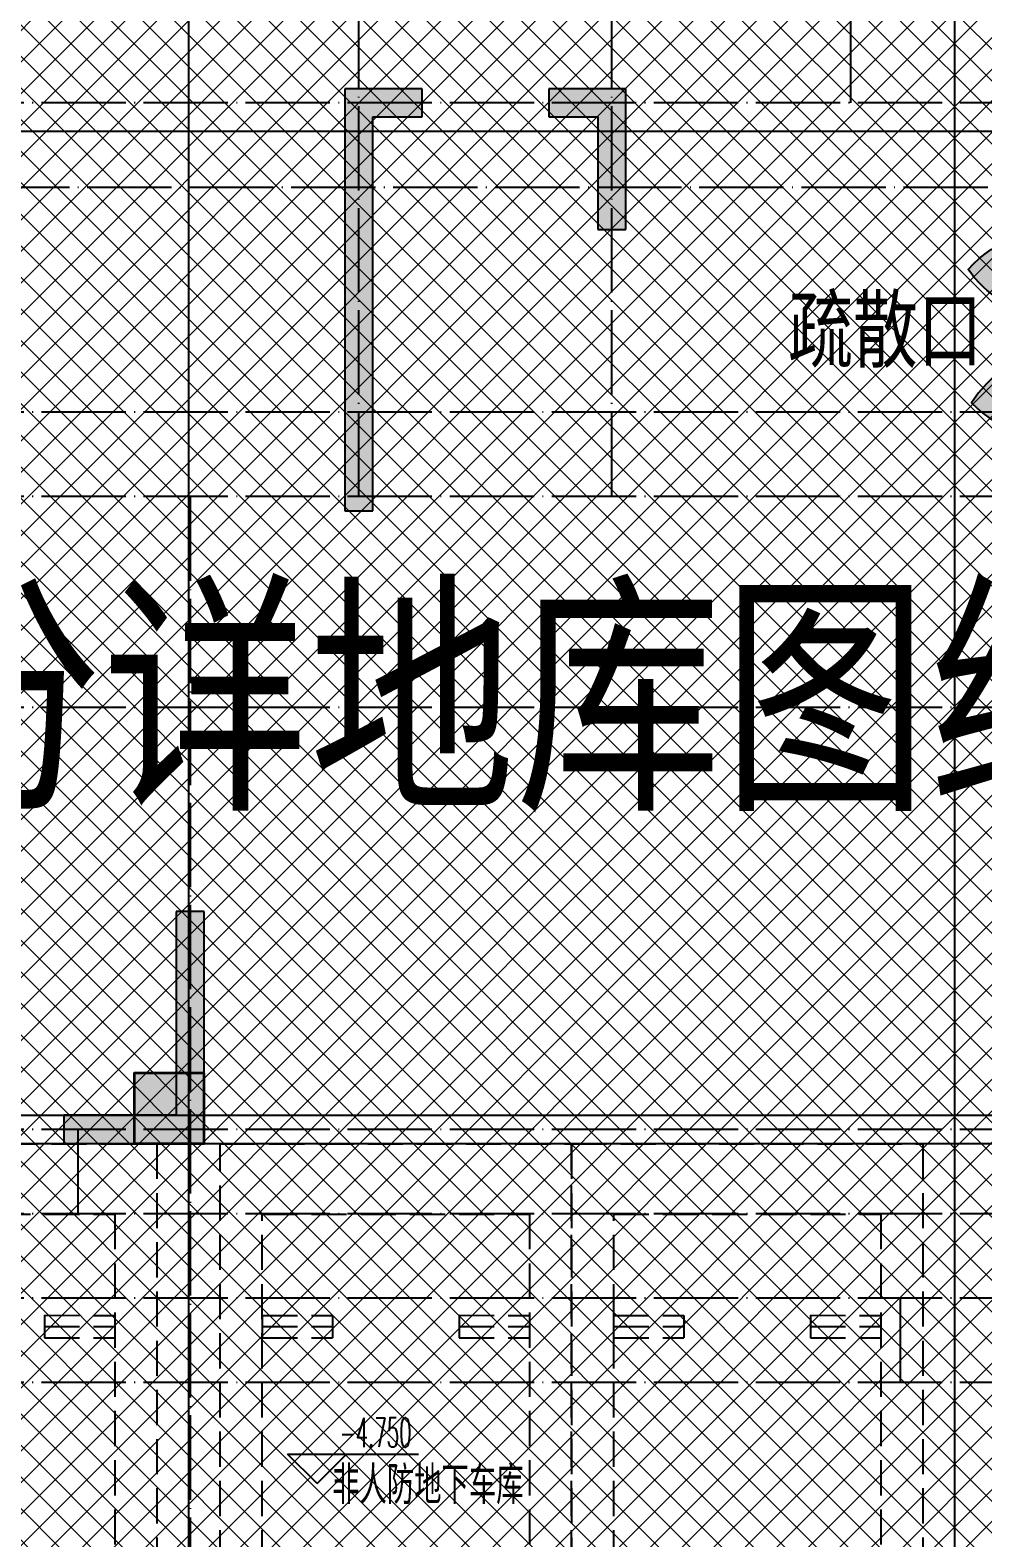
# Model space of a CAD drawing. Extents: x 27938 to 1507990, y 110129 to 923079.
# Drawn here: x 688271 to 695050, y 661256 to 671979 of the extents above; entities that cross this region are included whole.
import ezdxf
from ezdxf.xclip import XClip

# ---------------------------------------------------------------- set-up
doc = ezdxf.new("R2010")
doc.units = 0
doc.header["$LTSCALE"] = 1000
doc.header["$MEASUREMENT"] = 0
doc.header["$XCLIPFRAME"] = 0
doc.linetypes.add('DASH', pattern=[0.35, 0.25, -0.1])
doc.linetypes.add('DOTE', pattern=[2.4200000000000004, 2, -0.2, 0.02, -0.2])
for name, color, linetype in [('----建筑底图', 8, 'Continuous'), ('0-R疏散口', 20, 'Continuous'), ('COLUMN', 9, 'Continuous'), ('DIM_ELEV', 3, 'Continuous'), ('DOTE', 1, 'Continuous'), ('HS-A-停车位（标准）', 9, 'Continuous'), ('HS-A-墙-砖', 2, 'Continuous'), ('PUB_HATCH', 8, 'Continuous'), ('PUB_TEXT', 4, 'Continuous'), ('text', 7, 'Continuous'), ('疏散口', 20, 'Continuous')]:
    doc.layers.add(name, color=color, linetype=linetype)
doc.layers.add('填充', color=251, linetype='Continuous', lineweight=5)
doc.layers.add('砼柱', color=2, linetype='Continuous', lineweight=35)
doc.styles.add('-宋体', font='', dxfattribs={"width": 0.8})
doc.styles.add('_TCH_DIM', font='SIMPLEX.shx', dxfattribs={"width": 0.7, "bigfont": 'GBCBIG.shx'})
doc.styles.get("Standard").update_dxf_attribs({"font": 'gbenor.shx', "bigfont": 'gbcbig.shx'})
doc.styles.add('黑体', font='simhei.ttf')
doc.styles.get('-宋体').set_extended_font_data('SimSun')

# ---------------------------------------------------------------- blocks, each defined once
blk = doc.blocks.new('A$C25A378E3')
at = {"layer": 'HS-A-停车位（标准）', "color": 0, "linetype": 'DASH'}
for p, q in [((299.9288666398497, 4280.200665866025), (299.9276344913524, 4120.200664976728)), ((299.9282505712472, 4200.200665451237), (799.9279646449722, 4200.00894667895)), ((299.9288666398497, 4280.200665866025), (799.9285807174165, 4280.00894703425)), ((799.9285807174165, 4280.00894703425), (799.9273485837039, 4120.008946264163)), ((1699.929113851395, 4280.193678615266), (1699.927881702897, 4120.19367778569)), ((1699.928497782676, 4200.193678200361), (2199.928211856517, 4200.001959428308)), ((1699.929113851395, 4280.193678615266), (2199.928827928961, 4280.001959843212)), ((2199.928827928961, 4280.001959843212), (2199.927595795365, 4120.001958953799)), ((299.9276344913524, 4120.200664976728), (799.9273485837039, 4120.008946264163)), ((1699.927881702897, 4120.19367778569), (2199.927595795365, 4120.001958953799)), ((300.0205537431175, 1700.046125917463), (-199.9740653929766, 2550.049336581258)), ((2200.020893819514, 1700.035927985562), (2700.026429273654, 2550.032717227354))]:
    blk.add_line(p, q, dxfattribs=at)
for points in [[(1.164153218269348e-10, 5499.999999999884), (2499.999999842257, 5499.971898506512), (2499.938176556607, -0.02810114610474557), (-0.06182328553404659, 3.472669050097466e-07)], [(299.9943796824664, 4999.996627852321), (2199.994379562442, 4999.975270717288), (2199.938176575466, -0.02472896687686443), (299.9381766954903, -0.003371831844560802)]]:
    blk.add_lwpolyline(points, close=True, dxfattribs=at)
blk = doc.blocks.new('GFDGFSDFGD')
at = {"layer": 'PUB_HATCH'}
for points in [[(450766.6347917099, 373023.7242148577), (450216.6347917099, 373023.7242148577), (450216.634792909, 370023.7242154307), (450416.634792909, 370023.7242154307), (450416.6347917099, 372823.7242148577), (450766.6347917099, 372823.7242148577)], [(451666.7167304971, 373023.7243817647), (451666.7167987649, 372823.7234225881), (452016.6324407475, 372823.7236273639), (452016.6323879224, 372023.7239847798), (452216.631569413, 372023.7232685714), (452216.6321395629, 373023.7242364523)], [(448216.6364261545, 365523.7242152719), (449216.6352998484, 365523.7242152694), (449216.6352986619, 367173.7241577404), (449016.6352986619, 367173.7241577404), (449016.6352998484, 365723.7242152694), (448216.6364261545, 365723.7242152719)]]:
    blk.add_hatch(color=0, dxfattribs=at).paths.add_polyline_path(points)
at = {"layer": 'COLUMN', "color": 0}
for p, q in [((450766.6347917099, 373023.7242148577), (450216.6347917099, 373023.7242148577)), ((450216.6347917099, 373023.7242148577), (450216.634792909, 370023.7242154307)), ((450766.6347917099, 372823.7242148577), (450766.6347917099, 373023.7242148577)), ((451666.7167304971, 373023.7243817647), (451666.7167987649, 372823.7234225881)), ((452216.6321395629, 373023.7242364523), (451666.7167304971, 373023.7243817647)), ((452216.631569413, 372023.7232685714), (452216.6321395629, 373023.7242364523)), ((450416.634792909, 370023.7242154307), (450416.6347917099, 372823.7242148577)), ((450416.6347917099, 372823.7242148577), (450766.6347917099, 372823.7242148577)), ((451666.7167987649, 372823.7234225881), (452016.6324407475, 372823.7236273639)), ((452016.6324407475, 372823.7236273639), (452016.6323879224, 372023.7239847798)), ((452016.6323879224, 372023.7239847798), (452216.631569413, 372023.7232685714)), ((450216.634792909, 370023.7242154307), (450416.634792909, 370023.7242154307)), ((449216.6352986619, 367173.7241577404), (449016.6352986619, 367173.7241577404)), ((449016.6352986619, 367173.7241577404), (449016.6352998484, 365723.7242152694)), ((449216.6352998484, 365523.7242152694), (449216.6352986619, 367173.7241577404)), ((449016.6352998484, 365723.7242152694), (448216.6364261545, 365723.7242152719)), ((448216.6364261545, 365723.7242152719), (448216.6364261545, 365523.7242152719)), ((448216.6364261545, 365523.7242152719), (449216.6352998484, 365523.7242152694))]:
    blk.add_line(p, q, dxfattribs=at)
blk = doc.blocks.new('A$C1DD019F9')
at = {"layer": '疏散口'}
h = blk.add_hatch(color=0, dxfattribs=at)
edge = h.paths.add_edge_path()
edge.add_line((1657.837590239942, 3315.723901660649), (367.3306208625436, 2025.216944172512))
edge.add_arc((562.7390984487897, 1829.808464785995), 276.3493204781321, 134.999999736071, 315.0000450135555)
edge.add_line((758.1477304548025, 1634.400139819365), (1381.488251060247, 2257.740654682275))
edge.add_arc((-487.2515846193137, 1989.868379143272), 1887.841129295078, -24.12321173134552, 8.157426411511608, ccw=False)
edge.add_arc((-487.2518275084583, 1989.868449001487), 1887.841379523462, 303.5961554791981, 335.8767893464231, ccw=False)
edge.add_arc((1657.83757689014, 1657.627985069564), 1658.095916591085, 89.99999953869542, 228.4172749558772, ccw=False)
h = blk.add_hatch(color=0, dxfattribs=at)
edge = h.paths.add_edge_path()
edge.add_line((1657.837590239942, 3315.723901660649), (2948.344559617341, 2025.216944172512))
edge.add_arc((2752.936082031095, 1829.808464785995), 276.3493204781321, -135.00004501355562, 45.000000263928996, ccw=False)
edge.add_line((2557.527450025082, 1634.400139819365), (1934.186929419636, 2257.740654682275))
edge.add_arc((3802.926765099197, 1989.868379143272), 1887.841129295078, 171.8425735884883, 204.1232117313454)
edge.add_arc((3802.927007988342, 1989.868449001489), 1887.841379523464, 204.123210653577, 236.403844520802)
edge.add_arc((1657.837603589745, 1657.627985069564), 1658.095916591085, 311.5827250441228, 450.0000004613047)
at = {"layer": '疏散口', "color": 0}
for points in [[(1657.837590239942, 3315.723901660649), (367.3306208625437, 2025.216944172512, 1.000000395120669), (758.1477304548025, 1634.400139819365), (1381.488251060247, 2257.740654682275, -0.1417897514410627), (1235.721885070204, 1218.307265423704, -0.141789732410033), (557.3581269979476, 417.3751685111782, -0.6899650482418342), (1657.837590239942, 3315.723901660649)], [(1657.837590239942, 3315.723901660649), (2948.344559617341, 2025.216944172512, -1.000000395120669), (2557.527450025082, 1634.400139819365), (1934.186929419636, 2257.740654682275, 0.1417897514410627), (2079.953295409679, 1218.307265423704, 0.141789732410033), (2758.317053481937, 417.3751685111782, 0.6899650482418342), (1657.837590239942, 3315.723901660649)]]:
    blk.add_lwpolyline(points, format="xyb", close=True, dxfattribs=at)
blk = doc.blocks.new('A$C74D73064')
at = {"layer": 'PUB_HATCH'}
blk.add_hatch(color=0, dxfattribs=at).paths.add_polyline_path([(-41482.58694435784, 55022.2538045363), (-41982.58694435784, 55022.2538045363), (-41982.58694435784, 54522.2538045363), (-41482.58694435784, 54522.2538045363)])
at = {"layer": '填充'}
h = blk.add_hatch(dxfattribs=at)
h.set_pattern_fill('ANSI37', color=0, scale=100, style=0)
h.set_pattern_definition([(45, (-58932.59737397294, 57522.26104246161), (-112.2532015133644, 112.2532015133644), []), (135, (-58932.59737397294, 57522.26104246161), (-112.2532015133644, -112.2532015133644), [])])
h.paths.add_polyline_path([(-28582.20772475161, 63622.2570350687), (-28582.20890245802, 65922.252540029), (-31082.20886589878, 65922.25773966254), (-31082.20886430296, 67422.25669230393), (-34082.20887118683, 67422.25669230393), (-34082.5505323289, 61422.52727940516), (-34382.55262216722, 61422.52582009928), (-34382.55222541018, 59622.25773173547), (-33932.5515145692, 59622.2577317995), (-33932.55151562626, 57522.26104230864), (-31232.5515145688, 57522.26104231901), (-31232.55151457246, 58222.25803410448), (-26482.5588239741, 58222.25908061885), (-26482.55882388545, 61422.52588570467), (-31082.54780066613, 61422.5036801016), (-31082.20886828407, 63622.25710920373)], flags=16)
h.paths.add_polyline_path([(-59182.59378983884, 67422.25693499309), (-59182.60076967761, 66022.25774936203), (-61682.59744094015, 66022.25774936262), (-61682.59688383213, 63622.25835219189), (-59082.59691299131, 63622.25281810621), (-59082.59639067558, 61422.52727955813), (-59382.5984805139, 61422.52582025225), (-59382.59808375686, 59622.25773188844), (-58932.59737291589, 59622.25773195247), (-58932.59737397294, 57522.26104246161), (-56232.59737291548, 57522.26104247198), (-56232.59737291915, 58222.25803425745), (-51482.60468232079, 58222.25908077182), (-51482.60468223214, 61422.52588585764), (-56082.59365901281, 61422.50368025457), (-56082.58671280812, 67422.25358231028)], flags=16)
h.paths.add_polyline_path([(-72082.59762963868, 70322.25773198775), (-18082.61076209735, 70322.25773198775), (-18082.61076209735, 50822.25773316459), (-72082.59762963868, 50822.25773316459)])
at = {"layer": 'DIM_ELEV', "color": 0}
for p, q in [((-40680.5694688982, 52103.18501146993), (-40890.5694688982, 52313.18501146993)), ((-40890.5694688982, 52313.18501146993), (-39959.68080738207, 52313.18501146993)), ((-40680.5694688982, 52103.18501146993), (-40470.5694688982, 52313.18501146993))]:
    blk.add_line(p, q, dxfattribs=at)
at = {"layer": 'DOTE', "color": 0}
for p, q in [((-41594.96489887056, 128076.6066358481), (-41594.96489887056, 3986.254199284944)), ((-36144.96489887044, 128076.6066358481), (-36144.96489887044, 3986.254199284944)), ((186069.1586907371, 61719.25646165141), (-82096.49317365023, 61719.25646165141)), ((186069.1586907378, 54519.25646165141), (-82096.49317365023, 54519.25646165141))]:
    blk.add_line(p, q, dxfattribs=at)
at = {"layer": 'HS-A-墙-砖', "color": 0}
for p, q in [((-52769.9648988707, 54722.25380455096), (-24882.60790504286, 54722.25380455096)), ((-52569.96489887048, 54522.25380455097), (-24782.60790504288, 54522.25380455097))]:
    blk.add_line(p, q, dxfattribs=at)
at = {"layer": 'PUB_HATCH', "color": 0}
blk.add_lwpolyline([(-41482.58694435784, 55022.2538045363), (-41982.58694435784, 55022.2538045363), (-41982.58694435784, 54522.2538045363), (-41482.58694435784, 54522.2538045363)], close=True, dxfattribs=at)
at = {"layer": '砼柱', "color": 0, "lineweight": 35}
blk.add_lwpolyline([(-41482.58694435784, 55022.2538045363), (-41982.58694435784, 55022.2538045363), (-41982.58694435784, 54522.2538045363), (-41482.58694435784, 54522.2538045363)], close=True, dxfattribs=at)
at = {"color": 169}
blk.add_blockref('GFDGFSDFGD', (-490699.1757764646, -311001.4670995241), dxfattribs=at)
at = {"layer": '0-R疏散口', "color": 169, "xscale": -0.4305656706515024, "yscale": 0.4305656706515024, "zscale": 0.4305656706515025, "rotation": 271.4259203059818}
blk.add_blockref('A$C1DD019F9', (-36196.91512734006, 59545.39987463458), dxfattribs=at)
at = {"layer": 'HS-A-停车位（标准）', "color": 169, "linetype": 'DASH', "rotation": 0.000644038787326284}
for p in [(-44319.90307558497, 49019.2564619988), (-41369.90307558479, 49019.25646199891), (-38869.90307558479, 49019.2564619988)]:
    blk.add_blockref('A$C25A378E3', p, dxfattribs=at)
at = {"layer": '0-R疏散口', "color": 0, "style": '-宋体', "width": 0.75}
blk.add_text('疏散口', height=450, dxfattribs=at).set_placement((-37327.51125581533, 60087.63957305544))
at = {"layer": 'DIM_ELEV', "color": 0, "style": '_TCH_DIM', "width": 0.4941176470588236}
blk.add_text('-4.750', height=208.25, dxfattribs=at).set_placement((-40519.68080738207, 52362.18501146993))
at = {"layer": 'PUB_TEXT', "color": 0}
blk.add_text('非人防地下车库', height=270.0709219858156, dxfattribs=at).set_placement((-40572.69870486806, 51956.74052079994))
blk = doc.blocks.new('HFHFTHFD')
at = {"layer": 'DOTE', "color": 0, "linetype": 'DOTE', "ltscale": 0.3}
for p, q in [((450316.5787016969, 601748.8100473222), (450316.5787016969, 612948.8100463543)), ((452116.5787017875, 601748.8100473222), (452116.578702373, 612948.8100463543)), ((453816.5787012345, 604548.8100388076), (453816.5787012078, 612948.8100463543)), ((472616.5787020951, 604548.8100471114), (418616.5787028495, 604548.8100471116)), ((418616.5787028495, 603949.0803176122), (472616.5787020951, 603949.0802720234)), ((472616.5787020951, 602348.8100463724), (418616.5787028495, 602348.8100463726)), ((472616.5787020951, 601748.8100473221), (418616.5787028495, 601748.8100473222)), ((449116.5786929213, 601748.8100392178), (449116.5786929213, 593448.8100475312)), ((472616.5787020951, 600248.810045596), (418616.5787028495, 600248.8100466327)), ((472616.5787020951, 597248.8100389724), (418616.5787028495, 597248.8100389724)), ((448316.5786817771, 597248.8100389725), (448316.5786817771, 596648.8100389723)), ((472616.5787020951, 596648.8100389723), (418616.5787028495, 596648.8100389723)), ((472616.5787020951, 596048.810047531), (418616.5787028495, 596048.810047531)), ((454166.6130435566, 596048.8100475312), (454166.6001578184, 595448.8100475312)), ((472616.5787020951, 595448.810047531), (418616.5787028495, 595448.8100475312))]:
    blk.add_line(p, q, dxfattribs=at)

msp = doc.modelspace()

# ---------------------------------------------------------------- block references
at = {"layer": '----建筑底图', "color": 8}
ref = msp.add_blockref('A$C74D73064', (730993.1269683774, 609539.2247564725), dxfattribs=at)
XClip(ref).set_block_clipping_path([(-72082.59762963868, 50822.25773316459), (-18082.61076209729, 70322.2577319878)])
at = {"layer": '----建筑底图', "color": 169}
msp.add_blockref('HFHFTHFD', (240293.9511883294, 66912.67244210537), dxfattribs=at)
at = {"color": 8}
msp.add_blockref('GFDGFSDFGD', (240293.9511919126, 298537.7576569484), dxfattribs=at)

# ---------------------------------------------------------------- texts
at = {"layer": 'text', "color": 8, "style": '黑体', "width": 0.8}
msp.add_text('阴影部分详地库图纸', height=1345.89029535865, dxfattribs=at).set_placement((682912.8434518054, 666572.1603160014))

doc.saveas('drawing.dxf')
